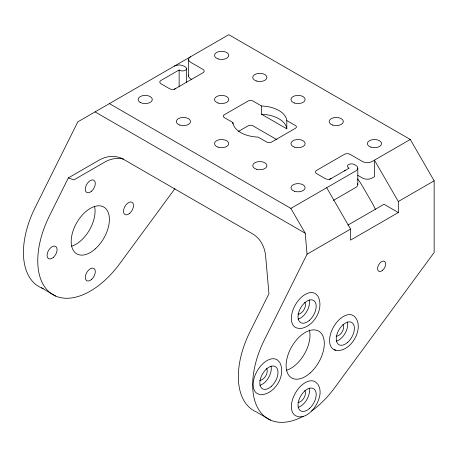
<?xml version="1.0" encoding="UTF-8"?>
<svg xmlns="http://www.w3.org/2000/svg" width="457" height="457" viewBox="0 0 457 457"><rect width="100%" height="100%" fill="white"/><g stroke="black" fill="none" stroke-linecap="round" stroke-linejoin="round"><path stroke-width="0.69" d="M270.653 420.177L256.326 411.906A74.291 42.895 -60 0 1 249.99 331.782L268.945 293.702L265.66 256.354A33.772 27.414 -70.5 0 0 252.601 233.858L123.687 159.43A33.772 27.414 -70.5 0 0 99.06 160.173L68.361 177.893L49.407 215.978A74.291 42.895 -60 0 0 51.63 293.845A74.291 42.895 -60 0 0 119.751 263.678L174.974 188.604M109.4 103.619L290.875 208.398L305.202 233.213L307.053 254.206L264.317 340.054A74.291 42.895 -60 0 0 257.382 407.256A74.291 42.895 -60 0 0 303.191 416.31M313.056 409.506C318.329 402.783 323.185 391.935 317.678 384.006M312.971 409.598L309.68 412.905L306.19 415.299L302.734 416.613M174.346 66.122A6.752 3.902 0 0 1 183.903 66.122L185.331 66.951A4.05 2.342 0 0 1 185.331 70.258A4.05 2.342 0 0 1 179.601 70.258L179.127 69.984L160.978 80.461A4.05 2.342 0 0 0 160.978 83.768L169.57 88.732A4.05 2.342 0 0 0 175.305 88.732M174.283 89.321L203.005 72.737A4.05 2.342 0 0 0 203.005 69.43L190.586 62.261A6.752 3.902 0 0 1 190.586 56.748M238.337 131.473L248.134 125.818A3.376 1.948 0 0 1 252.91 125.818L276.936 139.688M329.594 179.43L349.142 168.142L348.662 167.862A4.05 2.342 0 0 1 348.662 164.554A4.05 2.342 0 0 1 354.392 164.554L355.826 165.383A6.752 3.902 0 0 1 355.826 170.895L290.875 208.398M311.663 411.009A74.291 42.895 -60 0 0 334.661 387.753L434.15 252.515L434.15 180.823L410.272 139.465L372.067 161.521A6.752 3.902 0 0 1 362.515 161.521L350.096 154.352A4.05 2.342 0 0 0 344.367 154.352L316.667 170.347A4.05 2.342 0 0 0 316.667 173.654L325.264 178.618A4.05 2.342 0 0 0 330.994 178.618M333.37 200.406L355.826 187.439A6.752 3.902 0 0 0 357.574 183.674M347.88 225.118L384.006 204.262L398.333 212.534L398.333 201.503L374.454 160.144L374.454 176.688L372.067 178.064A6.752 3.902 0 0 1 362.515 178.064L357.785 175.334M307.053 254.206L350.576 229.077L326.698 187.718M398.333 201.503L434.15 180.823M398.333 212.534L350.576 240.108L350.576 229.077M302.374 416.733L298.712 416.87M298.712 328.64C313.222 328.417 325.024 308.429 317.678 295.77M260.501 394.814C275.017 394.591 286.819 374.603 279.473 361.944M334.096 349.714C349.765 355.375 366.577 326.635 353.684 315.787M68.361 177.893L73.937 179.869L104.636 162.144A33.772 27.414 -70.5 0 1 123.499 159.076M410.272 139.465L228.791 34.686L77.816 121.853L35.08 207.707A74.291 42.895 -60 0 0 43.306 288.55M261.524 105.978L252.91 101.003A3.376 1.948 0 0 0 248.134 101.003L224.256 114.787A3.376 1.948 0 0 0 224.256 117.546L232.87 122.522A27.014 15.595 0 0 0 258.142 137.111L266.757 142.081A3.376 1.948 0 0 0 271.538 142.081L295.416 128.297A3.376 1.948 0 0 0 295.416 125.538L286.796 120.568A27.014 15.595 0 0 0 261.524 105.978L261.524 114.25L286.796 128.84L286.796 120.568M191.769 79.489L190.586 78.804A6.752 3.902 0 0 1 188.838 75.039M179.601 86.801L179.127 86.527L179.127 69.984M95.073 111.891L305.202 233.213M41.416 287.83L55.743 296.102M357.808 168.142L357.808 184.685M232.87 122.522L232.87 123.898M188.61 59.501L188.61 76.051M186.519 68.601L186.519 82.391M94.57 206.433A27.014 15.595 -60 0 1 71.623 246.174M357.58 178.984A33.772 19.497 60 0 1 362.412 186.085L372.158 202.965A33.772 19.497 60 0 1 375.443 209.592M261.524 114.25A27.014 15.595 0 0 1 286.796 128.84M344.367 170.895A4.05 2.342 0 0 1 345.206 170.524M309.332 329.897A27.014 15.595 -60 0 1 286.533 370.25M260.073 394.437A19.588 11.311 -60 0 1 257.205 370.935A19.588 11.311 -60 0 1 278.993 361.67M298.278 328.263A19.588 11.311 -60 0 1 295.411 304.762A19.588 11.311 -60 0 1 317.198 295.496M335.872 350.245A19.588 11.311 -60 0 1 332.645 328.629A19.588 11.311 -60 0 1 353.204 315.513M298.278 416.498A19.588 11.311 -60 0 1 295.411 392.997A19.588 11.311 -60 0 1 317.198 383.731M266.562 368.433A7.089 4.096 -60 0 1 265.768 375.883A7.089 4.096 -60 0 1 259.713 380.298M270.99 366.063A12.83 7.409 -60 0 1 259.873 385.308M309.195 299.889A12.83 7.409 -60 0 1 298.078 319.135M304.773 302.254A7.089 4.096 -60 0 1 303.974 309.709A7.089 4.096 -60 0 1 297.924 314.119M347.4 321.945A12.83 7.409 -60 0 1 336.283 341.196M342.978 324.316A7.089 4.096 -60 0 1 342.179 331.765A7.089 4.096 -60 0 1 336.129 336.181M309.195 388.119A12.83 7.409 -60 0 1 298.078 407.37M304.773 390.489A7.089 4.096 -60 0 1 303.974 397.938A7.089 4.096 -60 0 1 297.924 402.354M218.08 147.148A7.089 4.096 0 0 0 228.723 143.601A7.089 4.096 0 0 0 218.08 140.053A7.089 4.096 0 0 0 218.08 147.148M218.08 103.031A7.089 4.096 0 0 0 228.723 99.483A7.089 4.096 0 0 0 218.08 95.936A7.089 4.096 0 0 0 218.08 103.031M294.497 103.031A7.089 4.096 0 0 0 305.133 99.483A7.089 4.096 0 0 0 294.497 95.936A7.089 4.096 0 0 0 294.497 103.031M294.497 147.148A7.089 4.096 0 0 0 305.133 143.601A7.089 4.096 0 0 0 294.497 140.053A7.089 4.096 0 0 0 294.497 147.148M256.291 169.204A7.089 4.096 0 0 0 266.928 165.657A7.089 4.096 0 0 0 256.291 162.115A7.089 4.096 0 0 0 256.291 169.204M332.702 125.087A7.089 4.096 0 0 0 343.338 121.545A7.089 4.096 0 0 0 332.702 117.997A7.089 4.096 0 0 0 332.702 125.087M256.291 80.975A7.089 4.096 0 0 0 266.928 77.427A7.089 4.096 0 0 0 256.291 73.88A7.089 4.096 0 0 0 256.291 80.975M179.875 125.087A7.089 4.096 0 0 0 190.512 121.545A7.089 4.096 0 0 0 179.875 117.997A7.089 4.096 0 0 0 179.875 125.087M140.202 102.379A7.089 4.096 0 0 0 152.067 100.546A7.089 4.096 0 0 0 143.378 95.53A7.089 4.096 0 0 0 140.202 102.379M218.08 58.913A7.089 4.096 0 0 0 228.723 55.366A7.089 4.096 0 0 0 218.08 51.824A7.089 4.096 0 0 0 218.08 58.913M370.907 147.148A7.089 4.096 0 0 0 381.544 143.601A7.089 4.096 0 0 0 370.907 140.053A7.089 4.096 0 0 0 370.907 147.148M294.497 191.26A7.089 4.096 0 0 0 305.133 187.718A7.089 4.096 0 0 0 294.497 184.171A7.089 4.096 0 0 0 294.497 191.26M95.239 248.911A27.014 15.595 -60 0 0 103.802 207.061A27.014 15.595 -60 0 0 71.84 235.401A27.014 15.595 -60 0 0 95.239 248.911M53.389 257.36A7.089 4.096 -60 0 0 55.634 246.374A7.089 4.096 -60 0 0 47.242 253.812A7.089 4.096 -60 0 0 53.389 257.36M91.594 191.18A7.089 4.096 -60 0 0 93.839 180.195A7.089 4.096 -60 0 0 85.453 187.638A7.089 4.096 -60 0 0 91.594 191.18M129.799 213.242A7.089 4.096 -60 0 0 132.044 202.257A7.089 4.096 -60 0 0 123.658 209.694A7.089 4.096 -60 0 0 129.799 213.242M91.594 279.416A7.089 4.096 -60 0 0 93.839 268.43A7.089 4.096 -60 0 0 85.453 275.868A7.089 4.096 -60 0 0 91.594 279.416M310.149 372.986A27.014 15.595 -60 0 0 318.712 331.136A27.014 15.595 -60 0 0 286.75 359.476A27.014 15.595 -60 0 0 310.149 372.986M382.669 270.218A5.741 3.313 -60 0 0 384.486 261.33A5.741 3.313 -60 0 0 377.693 267.351A5.741 3.313 -60 0 0 382.669 270.218M271.258 386.456A12.83 7.409 -60 0 0 275.325 366.583A12.83 7.409 -60 0 0 260.142 380.041A12.83 7.409 -60 0 0 271.258 386.456M309.463 408.518A12.83 7.409 -60 0 0 313.531 388.639A12.83 7.409 -60 0 0 298.352 402.103A12.83 7.409 -60 0 0 309.463 408.518M347.668 342.344A12.83 7.409 -60 0 0 351.736 322.465A12.83 7.409 -60 0 0 336.558 335.924A12.83 7.409 -60 0 0 347.668 342.344M309.463 320.283A12.83 7.409 -60 0 0 313.531 300.403A12.83 7.409 -60 0 0 298.352 313.868A12.83 7.409 -60 0 0 309.463 320.283"/></g></svg>
